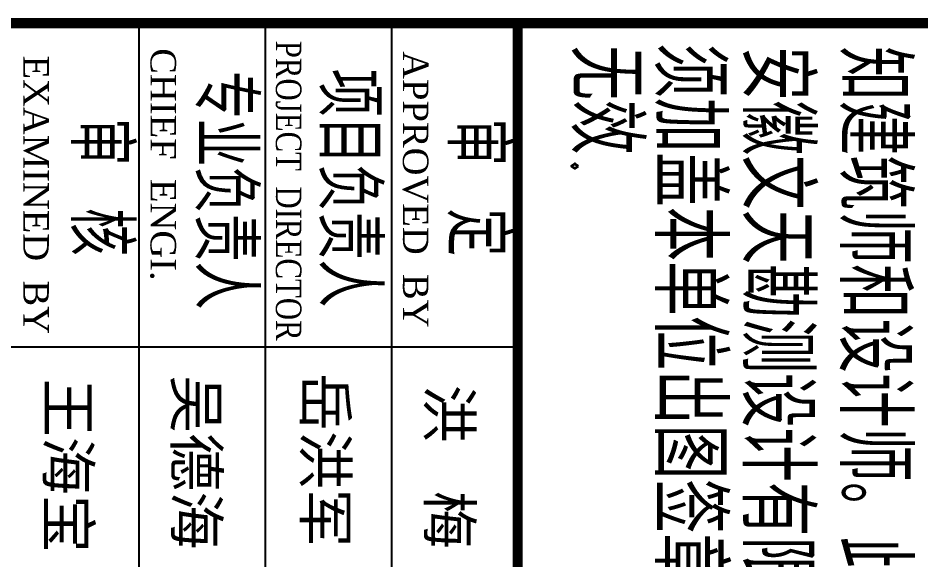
# Model space of a CAD drawing. Extents: x 14207793 to 14719554, y -1675802 to -1228715.
# Drawn here: x 14474362 to 14480730, y -1672387 to -1668567 of the extents above; entities that cross this region are included whole.
import ezdxf

# ---------------------------------------------------------------- set-up
doc = ezdxf.new("R2010")
doc.units = 0
doc.header["$LTSCALE"] = 500
doc.header["$MEASUREMENT"] = 0
doc.layers.get('0').update_dxf_attribs({"linetype": 'CONTINUOUS'})
doc.layers.add('PUB_TITLE', color=4, linetype='CONTINUOUS')
doc.styles.add('GHF', font='TIMES.TTF')
doc.styles.add('HZ', font='txt', dxfattribs={"width": 0.8, "bigfont": 'hztxt'})

msp = doc.modelspace()

# ---------------------------------------------------------------- linework, layer by layer
at = {"color": 4, "const_width": 71.27}
msp.add_lwpolyline([(14477886.7, -1674602.5), (14477886.7, -1668602.5), (14506630, -1668602.5), (14506630, -1674602.5)], close=True, dxfattribs=at)
at = {"layer": 'PUB_TITLE'}
for p, q in [((14475214.24, -1668602.5), (14475214.24, -1674602.5, -1200)), ((14476105.06, -1668602.5), (14476105.06, -1674602.5, -1200)), ((14476995.88, -1668602.5), (14476995.88, -1674602.5, -1200)), ((14477906.98, -1670885.9, -1200), (14470778.34, -1670885.9, -1200))]:
    msp.add_line(p, q, dxfattribs=at)
at = {"layer": 'PUB_TITLE', "const_width": 71.27}
msp.add_lwpolyline([(14477886.7, -1668602.5), (14477886.7, -1674602.5), (14470760.14, -1674602.5), (14470760.14, -1668602.5)], close=True, dxfattribs=at)

# ---------------------------------------------------------------- texts
at = {"color": 2, "width": 0.8}
for s, height, style, p in [('PROJECT  DIRECTOR', 180, 'GHF', (14476180.69, -1668726.38)), ('专业负责人', 420, 'HZ', (14475613.1, -1668940.65, -2400)), ('项目负责人', 420, 'HZ', (14476485.46, -1668925.28, -2400)), ('审 核', 420, 'HZ', (14474735.48, -1669271.86, 354.42)), ('审 定', 420, 'HZ', (14477391.92, -1669274.15, -2400))]:
    msp.add_text(s, height=height, rotation=270, dxfattribs=dict(at, style=style)).set_placement(p)
at = {"color": 2, "style": 'GHF'}
for s, height, p in [('CHIEF  ENGI.', 180, (14475296.45, -1668779.62, -1200)), ('APPROVED  BY', 180, (14477076.39, -1668800.14)), ('EXAMINED  BY', 180, (14474399.38, -1668830.76)), ('吴德海', 300, (14475470, -1671085)), ('岳洪军', 300, (14476379.77, -1671068.4, 3355.32)), ('王海宝', 300, (14474565, -1671110)), ('洪   梅', 300, (14477254.37, -1671150.94, 1554.42))]:
    msp.add_text(s, height=height, rotation=270, dxfattribs=at).set_placement(p)
at = {"layer": 'PUB_TITLE', "style": 'HZ', "width": 0.8}
for s, p in [('须加盖本单位出图签章,否则一律', (14478854.46, -1668745, 2288.68)), ('无效.', (14478266.46, -1668760.43, 2288.68)), ('安徽文天勘测设计有限公司。本图', (14479473.18, -1668765.47, 2288.68)), ('知建筑师和设计师。此图纸版权归', (14480158.22, -1668765.47, 2288.68))]:
    msp.add_text(s, height=480, rotation=270, dxfattribs=at).set_placement(p)

doc.saveas('drawing.dxf')
